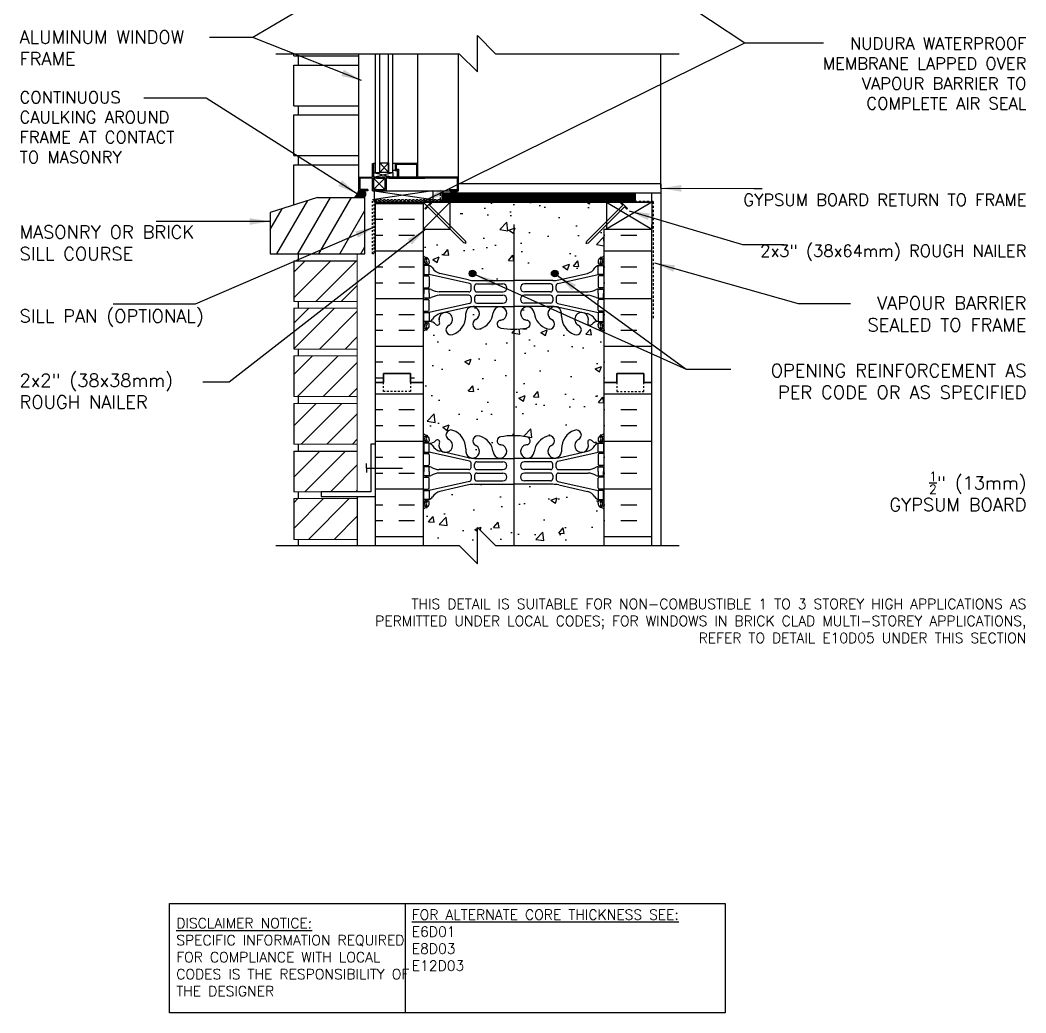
# Model space of a CAD drawing. Header units: inches. Extents: x 2891.1 to 2946.6, y 417.3 to 502.3.
# Drawn here: x 2891.1 to 2946.6, y 417.3 to 472.1 of the extents above; entities that cross this region are included whole.
import ezdxf

# ---------------------------------------------------------------- set-up
doc = ezdxf.new("R2010")
doc.units = ezdxf.units.IN
doc.header["$LTSCALE"] = 0.5
doc.header["$MEASUREMENT"] = 0
doc.linetypes.add('DASHED2', pattern=[0.375, 0.25, -0.125])
doc.linetypes.add('HIDDEN2', pattern=[0.1875, 0.125, -0.0625])
for name, color, linetype in [('HATCH', 12, 'CONTINUOUS'), ('Hidden2', 12, 'HIDDEN2'), ('LINE18', 9, 'CONTINUOUS'), ('line25', 2, 'CONTINUOUS'), ('LINE3', 3, 'CONTINUOUS'), ('LINE50', 5, 'CONTINUOUS'), ('LINE9', 9, 'CONTINUOUS'), ('TEXT', 4, 'CONTINUOUS'), ('Web_Edge', 9, 'CONTINUOUS')]:
    doc.layers.add(name, color=color, linetype=linetype)
doc.styles.add('DIM', font='romans.shx', dxfattribs={"width": 0.7})
doc.styles.get("Standard").update_dxf_attribs({"font": 'romans.shx'})
doc.dimstyles.new('ext_12', dxfattribs={"dimscale": 12, "dimtxt": 0.09375, "dimasz": 0.09375, "dimexe": 0.09375, "dimexo": 0.0625, "dimgap": 0.0625, "dimtad": 1, "dimdec": 1, "dimzin": 3, "dimdsep": 46, "dimlunit": 4, "dimtxsty": 'DIM', "dimcen": 0.09, "dimdle": 0.09375, "dimclrt": 4, "dimadec": 0, "dimazin": 0, "dimtfac": 1, "dimtdec": 1, "dimtmove": 2, "dimatfit": 3, "dimfxl": 1, "dimfrac": 2, "dimtolj": 1, "dimtzin": 0, "dimarcsym": 0})

msp = doc.modelspace()

# ---------------------------------------------------------------- hatches: boundary and pattern name
at = {"layer": 'HATCH'}
h = msp.add_hatch(dxfattribs=at)
h.set_pattern_fill('AR-CONC', color=256, scale=0.5)
h.set_pattern_definition([(50, (0, 0), (3.586301, -0.3137607), [0.375, -4.125]), (355, (0, 0), (-0.6937567, 3.7609607), [0.3, -3.3]), (100.45144, (0.299, -0.026), (2.8925442, 3.4472), [0.318701, -3.5057106]), (46.1842, (0, 1), (5.3362067, -0.8275964), [0.5625, -6.1875]), (96.63564, (0.4447, 0.931), (4.67331, 4.870593), [0.478052, -5.258569]), (351.18416, (0, 1), (4.67331, 4.870593), [0.45, -4.95]), (21, (0.5, 0.75), (2.9845353, -2.0130945), [0.375, -4.125]), (326, (0.5, 0.75), (1.2165767, 3.62575), [0.3, -3.3]), (71.45144, (0.7487, 0.5822), (4.201112, 1.6126558), [0.318701, -3.5057106]), (37.5, (0, 0), (0.0607993, 1.66446927), [0, -3.26, 0, -3.35, 0, -3.3125]), (7.5, (0, 0), (1.3153477, 1.9720586), [0, -1.91, 0, -3.185, 0, -1.2625]), (327.5, (-1.115, 0), (2.6691122, -0.11277436), [0, -1.25, 0, -3.9, 0, -5.175]), (317.5, (-1.615, 0), (2.9159308, 0.500525), [0, -1.625, 0, -2.59, 0, -3.675])])
h.paths.add_polyline_path([(2923.342, 445.123, 0.08841), (2923.196, 445.221), (2923.106, 445.221), (2923.106, 445.262, -0.249069), (2922.996, 445.469), (2922.996, 445.537, -0.414214), (2923.059, 445.599), (2923.106, 445.599), (2923.106, 445.669), (2923.001, 445.669, -0.168672), (2922.815, 445.819, 0.17445), (2922.408, 446.115), (2920.827, 446.468, 0.054974), (2920.5, 446.504), (2918.342, 446.504), (2916.184, 446.504, 0.054974), (2915.857, 446.468), (2914.277, 446.115, 0.17445), (2913.869, 445.819, -0.168672), (2913.683, 445.669), (2913.578, 445.669), (2913.578, 445.599), (2913.626, 445.599, -0.414214), (2913.688, 445.537), (2913.688, 445.469, -0.249069), (2913.578, 445.262), (2913.578, 445.221), (2913.488, 445.221, 0.088416), (2913.342, 445.123), (2913.342, 443.123), (2915.342, 443.123), (2916.342, 442.123), (2916.342, 444.123), (2917.342, 443.123), (2923.342, 443.123)])
h.paths.add_polyline_path([(2923.342, 454.931, 0.08841), (2923.196, 455.028), (2923.106, 455.028), (2923.106, 455.07, -0.249069), (2922.996, 455.277), (2922.996, 455.345, -0.414214), (2923.059, 455.407), (2923.106, 455.407), (2923.106, 455.477), (2923.001, 455.477, 0.23174), (2922.644, 455.326, -0.834375), (2922.432, 455.452), (2922.444, 455.473, 2.155404), (2921.905, 455.279, -1), (2921.692, 454.768, -0.311223), (2920.983, 455.784), (2920.983, 455.949, 1.661382), (2920.422, 455.596, -1), (2920.208, 455.085, -0.30095), (2919.472, 455.957, 1.661382), (2918.911, 455.604, 0.055617), (2919.09, 455.559, -0.843243), (2919.056, 455.126, -0.047544), (2918.342, 455.062, -0.047544), (2917.628, 455.126, -0.843243), (2917.594, 455.559, 0.055617), (2917.773, 455.604, 1.661382), (2917.212, 455.957, -0.30095), (2916.476, 455.085, -1), (2916.262, 455.596, 1.661382), (2915.701, 455.949), (2915.702, 455.803, -0.316114), (2914.993, 454.768, -1), (2914.779, 455.279, 2.155404), (2914.241, 455.473), (2914.252, 455.452, -0.834375), (2914.041, 455.326, 0.23174), (2913.683, 455.477), (2913.578, 455.477), (2913.578, 455.407), (2913.626, 455.407, -0.414214), (2913.688, 455.345), (2913.688, 455.277, -0.249069), (2913.578, 455.07), (2913.578, 455.028), (2913.488, 455.028, 0.088416), (2913.342, 454.931), (2913.342, 449.316, 0.088416), (2913.488, 449.218), (2913.578, 449.218), (2913.578, 449.177, -0.249069), (2913.688, 448.969), (2913.688, 448.902, -0.414214), (2913.626, 448.839), (2913.578, 448.839), (2913.578, 448.769), (2913.683, 448.769, 0.23174), (2914.041, 448.921, -0.834375), (2914.252, 448.795), (2914.241, 448.774, 2.155404), (2914.779, 448.968, -1), (2914.993, 449.479, -0.311223), (2915.702, 448.463), (2915.701, 448.298, 1.661382), (2916.262, 448.651, -1), (2916.476, 449.162, -0.30095), (2917.212, 448.29, 1.661382), (2917.773, 448.642, 0.055617), (2917.594, 448.688, -0.843243), (2917.628, 449.12, -0.047544), (2918.342, 449.185, -0.047544), (2919.056, 449.12, -0.843243), (2919.09, 448.688, 0.055617), (2918.911, 448.642, 1.661382), (2919.472, 448.29, -0.30095), (2920.208, 449.162, -1), (2920.422, 448.651, 1.661382), (2920.983, 448.298), (2920.983, 448.444, -0.316114), (2921.692, 449.479, -1), (2921.905, 448.968, 2.155404), (2922.444, 448.774), (2922.432, 448.795, -0.834375), (2922.644, 448.921, 0.23174), (2923.001, 448.769), (2923.106, 448.769), (2923.106, 448.839), (2923.059, 448.839, -0.414214), (2922.996, 448.902), (2922.996, 448.969, -0.249069), (2923.106, 449.177), (2923.106, 449.218), (2923.196, 449.218, 0.08841), (2923.342, 449.316)])
h.paths.add_polyline_path([(2923.467, 461.005), (2923.467, 462.076), (2914.842, 462.076), (2914.842, 460.758), (2915.686, 459.914), (2915.727, 459.785), (2915.598, 459.826), (2914.847, 460.576), (2913.342, 460.576), (2913.342, 459.123, 0.088416), (2913.488, 459.026), (2913.578, 459.026), (2913.578, 458.984, -0.249069), (2913.688, 458.777), (2913.688, 458.71, -0.414214), (2913.626, 458.647), (2913.578, 458.647), (2913.578, 458.577), (2913.683, 458.577, -0.168672), (2913.869, 458.428, 0.17445), (2914.277, 458.132), (2915.857, 457.779, 0.054974), (2916.184, 457.743), (2918.342, 457.743), (2920.5, 457.743, 0.054974), (2920.827, 457.779), (2922.408, 458.132, 0.17445), (2922.815, 458.428, -0.168672), (2923.001, 458.577), (2923.106, 458.577), (2923.106, 458.647), (2923.059, 458.647, -0.414214), (2922.996, 458.71), (2922.996, 458.777, -0.249069), (2923.106, 458.984), (2923.106, 459.026), (2923.196, 459.026, 0.08841), (2923.342, 459.123), (2923.342, 460.576), (2923.467, 460.576), (2923.467, 460.829), (2922.464, 459.826), (2922.336, 459.785), (2922.376, 459.914)])
h.paths.add_polyline_path([(2921.293, 484.569), (2921.356, 484.688), (2921.418, 484.569), (2921.418, 482.982), (2923.342, 482.982), (2923.342, 485.346, 0.08841), (2923.196, 485.443), (2923.106, 485.443), (2923.106, 485.485, -0.249069), (2922.996, 485.692), (2922.996, 485.759, -0.414214), (2923.059, 485.822), (2923.106, 485.822), (2923.106, 485.892), (2923.001, 485.892, -0.168672), (2922.815, 486.041, 0.17445), (2922.408, 486.337), (2920.827, 486.69, 0.054974), (2920.5, 486.726), (2918.342, 486.726), (2916.184, 486.726, 0.054974), (2915.857, 486.69), (2914.277, 486.337, 0.17445), (2913.869, 486.041, -0.168672), (2913.683, 485.892), (2913.578, 485.892), (2913.578, 485.822), (2913.626, 485.822, -0.414214), (2913.688, 485.759), (2913.688, 485.692, -0.249069), (2913.578, 485.485), (2913.578, 485.443), (2913.488, 485.443, 0.088416), (2913.342, 485.346), (2913.342, 482.982), (2915.253, 482.982), (2915.253, 484.569), (2915.315, 484.688), (2915.378, 484.569), (2915.378, 482.982), (2921.293, 482.982)])
h.paths.add_polyline_path([(2923.342, 492.346), (2923.342, 495.153, 0.08841), (2923.196, 495.251), (2923.106, 495.251), (2923.106, 495.292, -0.249069), (2922.996, 495.499), (2922.996, 495.567, -0.414214), (2923.059, 495.629), (2923.106, 495.629), (2923.106, 495.699), (2923.001, 495.699, 0.23174), (2922.644, 495.548, -0.834375), (2922.432, 495.674), (2922.444, 495.695, 2.155404), (2921.905, 495.501, -1), (2921.692, 494.99, -0.311223), (2920.983, 496.006), (2920.983, 496.171, 1.661382), (2920.422, 495.818, -1), (2920.208, 495.307, -0.30095), (2919.472, 496.179, 1.661382), (2918.911, 495.826, 0.055617), (2919.09, 495.781, -0.843243), (2919.056, 495.349, -0.047544), (2918.342, 495.284, -0.047544), (2917.628, 495.349, -0.843243), (2917.594, 495.781, 0.055617), (2917.773, 495.826, 1.661382), (2917.212, 496.179, -0.30095), (2916.476, 495.307, -1), (2916.262, 495.818, 1.661382), (2915.701, 496.171), (2915.702, 496.025, -0.316114), (2914.993, 494.99, -1), (2914.779, 495.501, 2.155404), (2914.241, 495.695), (2914.252, 495.674, -0.834375), (2914.041, 495.548, 0.23174), (2913.683, 495.699), (2913.578, 495.699), (2913.578, 495.629), (2913.626, 495.629, -0.414214), (2913.688, 495.567), (2913.688, 495.499, -0.249069), (2913.578, 495.292), (2913.578, 495.251), (2913.488, 495.251, 0.088416), (2913.342, 495.153), (2913.342, 492.346), (2913.342, 489.538, 0.088416), (2913.488, 489.441), (2913.578, 489.441), (2913.578, 489.399, -0.249069), (2913.688, 489.192), (2913.688, 489.124, -0.414214), (2913.626, 489.062), (2913.578, 489.062), (2913.578, 488.992), (2913.683, 488.992, 0.23174), (2914.041, 489.143, -0.834375), (2914.252, 489.017), (2914.241, 488.996, 2.155404), (2914.779, 489.19, -1), (2914.993, 489.701, -0.311223), (2915.702, 488.685), (2915.701, 488.52, 1.661382), (2916.262, 488.873, -1), (2916.476, 489.384, -0.30095), (2917.212, 488.512, 1.661382), (2917.773, 488.865, 0.055617), (2917.594, 488.91, -0.843243), (2917.628, 489.343, -0.047544), (2918.342, 489.407, -0.047544), (2919.056, 489.343, -0.843243), (2919.09, 488.91, 0.055617), (2918.911, 488.865, 1.661382), (2919.472, 488.512, -0.30095), (2920.208, 489.384, -1), (2920.422, 488.873, 1.661382), (2920.983, 488.52), (2920.983, 488.666, -0.316114), (2921.692, 489.701, -1), (2921.905, 489.19, 2.155404), (2922.444, 488.996), (2922.432, 489.017, -0.834375), (2922.644, 489.143, 0.23174), (2923.001, 488.992), (2923.106, 488.992), (2923.106, 489.062), (2923.059, 489.062, -0.414214), (2922.996, 489.124), (2922.996, 489.192, -0.249069), (2923.106, 489.399), (2923.106, 489.441), (2923.196, 489.441, 0.08841), (2923.342, 489.538)])
h.paths.add_polyline_path([(2923.342, 501.346), (2917.342, 501.346), (2916.342, 502.346), (2916.342, 500.346), (2915.342, 501.346), (2913.342, 501.346), (2913.342, 499.346, 0.088416), (2913.488, 499.248), (2913.578, 499.248), (2913.578, 499.207, -0.249069), (2913.688, 498.999), (2913.688, 498.932, -0.414214), (2913.626, 498.869), (2913.578, 498.869), (2913.578, 498.799), (2913.683, 498.799, -0.168672), (2913.869, 498.65, 0.17445), (2914.277, 498.354), (2915.857, 498.001, 0.054974), (2916.184, 497.965), (2918.342, 497.965), (2920.5, 497.965, 0.054974), (2920.827, 498.001), (2922.408, 498.354, 0.17445), (2922.815, 498.65, -0.168672), (2923.001, 498.799), (2923.106, 498.799), (2923.106, 498.869), (2923.059, 498.869, -0.414214), (2922.996, 498.932), (2922.996, 498.999, -0.249069), (2923.106, 499.207), (2923.106, 499.248), (2923.196, 499.248, 0.08841), (2923.342, 499.346)])
h = msp.add_hatch(dxfattribs=at)
h.set_pattern_fill('ANSI31', color=256, scale=8, style=0)
h.paths.add_polyline_path([(2909.717, 486.732), (2906.217, 486.732), (2906.217, 484.482), (2909.717, 484.482)])
h.paths.add_polyline_path([(2909.717, 489.357), (2906.217, 489.357), (2906.217, 487.107), (2909.717, 487.107)])
h.paths.add_polyline_path([(2909.717, 491.982), (2906.217, 491.982), (2906.217, 489.732), (2909.717, 489.732)])
h.paths.add_polyline_path([(2909.717, 494.607), (2906.217, 494.607), (2906.217, 492.357), (2909.717, 492.357)])
h.paths.add_polyline_path([(2909.717, 497.232), (2906.217, 497.232), (2906.217, 494.982), (2909.717, 494.982)])
h.paths.add_polyline_path([(2909.717, 499.857), (2906.217, 499.857), (2906.217, 497.607), (2909.717, 497.607)])
h.paths.add_polyline_path([(2909.717, 501.346), (2906.217, 501.346), (2906.217, 500.232), (2909.717, 500.232)])
h.paths.add_polyline_path([(2909.717, 483.822), (2906.217, 483.175), (2906.217, 481.857), (2909.717, 481.857)])
h.paths.add_polyline_path([(2909.717, 483.822), (2909.717, 484.107), (2906.217, 484.107), (2906.217, 483.175)])
h.paths.add_polyline_path([(2909.717, 458.839), (2906.217, 458.839), (2906.217, 456.589), (2909.717, 456.589)])
h.paths.add_polyline_path([(2909.717, 456.214), (2906.217, 456.214), (2906.217, 453.964), (2909.717, 453.964)])
h.paths.add_polyline_path([(2909.717, 453.589), (2906.217, 453.589), (2906.217, 451.339), (2909.717, 451.339)])
h.paths.add_polyline_path([(2909.717, 450.964), (2906.217, 450.964), (2906.217, 448.714), (2909.717, 448.714)])
h.paths.add_polyline_path([(2909.717, 448.339), (2906.217, 448.339), (2906.217, 446.089), (2909.717, 446.089)])
h.paths.add_polyline_path([(2909.717, 445.714), (2906.217, 445.714), (2906.217, 443.464), (2909.717, 443.464)])
h = msp.add_hatch(dxfattribs=at)
h.set_pattern_fill('ANSI37', color=256, scale=0.5)
h.set_pattern_definition([(45, (86.112674, -4.442184), (-0.0441941738, 0.0441941738), []), (135, (86.112674, -4.442184), (-0.0441941738, -0.0441941738), [])])
h.paths.add_polyline_path([(2910.042, 462.701), (2909.8, 462.701), (2909.8, 462.732, -0.182658), (2909.574, 462.326), (2910.042, 462.326, 0.799805)])
h = msp.add_hatch(dxfattribs=at)
h.set_pattern_fill('ANSI37', color=256, scale=0.25)
h.set_pattern_definition([(45, (86.112674, -4.442184), (-0.0220970869, 0.0220970869), []), (135, (86.112674, -4.442184), (-0.0220970869, -0.0220970869), [])])
h.paths.add_polyline_path([(2915.173, 462.695), (2914.92, 462.695, 0.765833), (2914.889, 462.592), (2915.204, 462.592, 0.765833)])
h.paths.add_polyline_path([(2915.086, 462.639, -1), (2915.004, 462.639, -1)], flags=16)
h = msp.add_hatch(dxfattribs=at)
h.set_pattern_fill('ANSI31', color=256, scale=8, angle=15, style=0)
h.set_pattern_definition([(60, (2801.5297, 309.5042), (-0.8660254, 0.5), [])])
h.paths.add_polyline_path([(2910.135, 462.326), (2907.523, 462.326), (2904.911, 461.501), (2904.911, 459.214), (2910.135, 459.214)])
h = msp.add_hatch(dxfattribs=at)
h.set_pattern_fill('INSUL', color=256, scale=7, style=0)
h.paths.add_polyline_path([(2913.342, 462.335), (2910.717, 462.335), (2910.717, 452.123), (2911.155, 452.123), (2911.155, 452.623), (2912.655, 452.623), (2912.655, 452.123), (2913.342, 452.123)])
h.paths.add_polyline_path([(2925.967, 460.576), (2924.467, 460.576), (2923.342, 460.576), (2923.342, 452.123), (2924.03, 452.123), (2924.03, 452.623), (2925.53, 452.623), (2925.53, 452.123), (2925.967, 452.123)])
h = msp.add_hatch(dxfattribs=at)
h.set_pattern_fill('INSUL', color=256, scale=7, style=0)
h.paths.add_polyline_path([(2910.717, 443.123), (2913.342, 443.123), (2913.342, 445.835), (2913.342, 452.123), (2912.655, 452.123), (2912.655, 451.623), (2911.155, 451.623), (2911.155, 452.123), (2910.717, 452.123), (2910.717, 445.835)])
h.paths.add_polyline_path([(2925.967, 452.123), (2925.53, 452.123), (2925.53, 451.623), (2924.03, 451.623), (2924.03, 452.123), (2923.342, 452.123), (2923.342, 445.835), (2923.342, 443.123), (2925.967, 443.123), (2925.967, 445.835)])
at = {"layer": 'LINE3'}
for points in [[(2916.263, 458.134, 1), (2915.888, 458.134, 1)], [(2920.797, 458.134, 1), (2920.422, 458.134, 1)]]:
    msp.add_hatch(color=256, dxfattribs=at).paths.add_polyline_path(points)

# ---------------------------------------------------------------- linework, layer by layer
at = {"layer": 'HATCH'}
for p, q in [((2926.467, 462.835), (2926.467, 470.262)), ((2910.65, 462.701), (2913.89, 462.225)), ((2913.89, 462.701), (2910.65, 462.225)), ((2925.069, 462.545), (2914.404, 462.545)), ((2925.069, 462.514), (2914.404, 462.514)), ((2925.069, 462.482), (2914.404, 462.482)), ((2925.069, 462.451), (2914.404, 462.451)), ((2925.069, 462.42), (2914.404, 462.42)), ((2925.069, 462.389), (2914.404, 462.389)), ((2925.069, 462.357), (2914.404, 462.357)), ((2914.404, 462.326), (2925.069, 462.326)), ((2925.069, 462.295), (2914.404, 462.295)), ((2925.069, 462.264), (2914.404, 462.264)), ((2925.069, 462.232), (2914.404, 462.232)), ((2925.069, 462.201), (2914.404, 462.201)), ((2925.069, 462.17), (2914.404, 462.17)), ((2925.069, 462.139), (2914.404, 462.139)), ((2913.342, 462.076), (2914.842, 460.576)), ((2914.842, 462.076), (2913.342, 460.576)), ((2925.069, 462.107), (2914.404, 462.107)), ((2923.467, 462.076), (2925.967, 460.576)), ((2925.967, 462.076), (2923.467, 460.576))]:
    msp.add_line(p, q, dxfattribs=at)
at = {"layer": 'HATCH', "color": 6, "linetype": 'DASHED2'}
for p, q in [((2910.686, 462.123), (2914.389, 462.123)), ((2910.686, 462.123), (2910.686, 459.227)), ((2914.389, 462.123), (2914.389, 462.592)), ((2914.389, 462.592), (2915.389, 462.592)), ((2926.042, 462.1), (2913.404, 462.1)), ((2926.042, 462.1), (2926.042, 455.656))]:
    msp.add_line(p, q, dxfattribs=at)
at = {"layer": 'HATCH', "flags": 128}
for points in [[(2909.805, 463.46), (2909.805, 470.262)], [(2913.055, 464.201), (2913.055, 470.253)], [(2915.305, 463.451), (2915.305, 470.253)]]:
    msp.add_lwpolyline(points, dxfattribs=at)
at = {"layer": 'HATCH'}
for centre, radius, start, end in [((2909.15, 462.829), 0.658, 310.1786, 351.5827), ((2910, 462.514), 0.192, 282.694, 77.306)]:
    msp.add_arc(centre, radius, start, end, dxfattribs=at)
at = {"layer": 'Hidden2'}
msp.add_lwpolyline([(2910.621, 459.225), (2910.559, 459.225), (2910.559, 462.225), (2914.309, 462.225), (2914.309, 462.6), (2914.371, 462.6), (2914.371, 462.163), (2910.621, 462.163), (2910.621, 459.225)], dxfattribs=at)
at = {"layer": 'LINE18'}
for p, q in [((2911.464, 463.389), (2913.446, 463.389)), ((2910.305, 462.764), (2910.305, 462.701)), ((2914.805, 462.764), (2914.805, 462.701)), ((2913.436, 461.723), (2913.48, 461.679)), ((2913.612, 461.811), (2915.598, 459.826)), ((2913.701, 461.9), (2915.686, 459.914)), ((2913.789, 462.076), (2913.833, 462.032)), ((2924.362, 461.9), (2922.376, 459.914)), ((2924.45, 461.811), (2922.464, 459.826)), ((2924.273, 462.076), (2924.229, 462.032)), ((2924.626, 461.723), (2924.582, 461.679)), ((2915.727, 459.785), (2915.686, 459.914)), ((2922.336, 459.785), (2922.376, 459.914)), ((2915.727, 459.785), (2915.598, 459.826)), ((2922.336, 459.785), (2922.464, 459.826))]:
    msp.add_line(p, q, dxfattribs=at)
at = {"layer": 'LINE18', "color": 2, "lineweight": 0}
for p, q in [((2909.717, 458.839), (2906.217, 458.839)), ((2906.467, 458.839), (2909.717, 458.839)), ((2909.717, 456.589), (2909.717, 459.214)), ((2909.717, 456.589), (2906.217, 456.589)), ((2909.717, 453.964), (2909.717, 456.589)), ((2909.717, 456.214), (2906.217, 456.214)), ((2909.717, 453.964), (2906.217, 453.964)), ((2909.717, 446.089), (2909.717, 453.964)), ((2909.717, 453.589), (2906.217, 453.589)), ((2909.717, 451.339), (2906.217, 451.339)), ((2909.717, 450.964), (2906.217, 450.964)), ((2909.717, 448.714), (2906.217, 448.714)), ((2909.717, 448.339), (2906.217, 448.339)), ((2906.467, 448.339), (2909.717, 448.339)), ((2909.717, 446.089), (2906.217, 446.089)), ((2909.717, 445.714), (2906.217, 445.714)), ((2909.717, 443.464), (2906.217, 443.464))]:
    msp.add_line(p, q, dxfattribs=at)
at = {"layer": 'LINE18', "flags": 128}
for points in [[(2910.717, 463.701), (2910.717, 470.253)], [(2911.68, 463.701), (2911.68, 470.253)], [(2910.305, 462.701), (2909.805, 462.701), (2909.805, 463.451), (2910.555, 463.451), (2910.555, 464.201)], [(2910.555, 464.201), (2910.617, 464.201)], [(2910.617, 464.201), (2910.617, 463.701), (2910.717, 463.701), (2910.717, 464.201), (2910.617, 464.201)], [(2910.617, 464.201), (2910.617, 463.451)], [(2910.967, 463.701), (2910.967, 464.239), (2911.43, 464.239), (2911.43, 463.701), (2910.967, 463.701)], [(2911.805, 464.201), (2911.68, 464.201)], [(2911.805, 463.826), (2911.68, 463.826)], [(2913.055, 463.451), (2913.055, 464.201), (2911.805, 464.201), (2911.805, 463.826), (2911.93, 463.826)], [(2912.992, 463.451), (2912.992, 464.139), (2911.867, 464.139), (2911.867, 463.888), (2911.992, 463.889)], [(2911.93, 463.451), (2911.93, 463.826)], [(2911.992, 463.889), (2911.992, 463.451)], [(2910.555, 463.389), (2909.867, 463.388)], [(2910.305, 462.764), (2909.867, 462.764), (2909.867, 463.388)], [(2910.555, 462.701), (2910.555, 463.389)], [(2910.777, 463.451), (2910.617, 463.451)], [(2910.617, 463.389), (2910.617, 462.764)], [(2910.777, 463.389), (2910.617, 463.389)], [(2910.717, 463.701), (2910.967, 463.701)], [(2910.777, 463.451), (2911.082, 463.451)], [(2910.777, 463.451), (2910.777, 463.389)], [(2910.777, 463.389), (2911.082, 463.389)], [(2915.305, 463.451), (2911.082, 463.451)], [(2911.082, 463.451), (2911.082, 463.389)], [(2911.082, 463.389), (2911.242, 463.389)], [(2911.242, 463.389), (2911.242, 462.764)], [(2915.242, 463.389), (2911.305, 463.389)], [(2911.305, 463.389), (2911.305, 462.701)], [(2911.43, 463.701), (2911.68, 463.701)], [(2911.68, 463.701), (2911.68, 463.451)], [(2914.805, 462.701), (2915.305, 462.701), (2915.305, 463.451)], [(2914.805, 462.764), (2915.242, 462.764), (2915.242, 463.389)], [(2910.555, 462.701), (2914.805, 462.701)], [(2910.555, 462.701), (2910.617, 462.701)], [(2910.777, 462.764), (2910.617, 462.764)], [(2910.777, 462.701), (2910.617, 462.701)], [(2910.777, 462.764), (2911.082, 462.764)], [(2910.777, 462.764), (2910.777, 462.701)], [(2911.082, 462.764), (2911.242, 462.764)], [(2911.082, 462.764), (2911.082, 462.701)], [(2911.082, 462.701), (2911.242, 462.701)], [(2911.305, 462.701), (2911.242, 462.701)]]:
    msp.add_lwpolyline(points, dxfattribs=at)
at = {"layer": 'LINE18'}
for points in [[(2913.656, 461.944), (2913.436, 461.723)], [(2913.612, 461.811), (2913.48, 461.679)], [(2913.656, 461.944), (2913.789, 462.076)], [(2913.701, 461.9), (2913.833, 462.032)], [(2924.362, 461.9), (2924.229, 462.032)], [(2924.406, 461.944), (2924.273, 462.076)], [(2924.406, 461.944), (2924.626, 461.723)], [(2924.45, 461.811), (2924.582, 461.679)]]:
    msp.add_lwpolyline(points, dxfattribs=at)
at = {"layer": 'line25', "color": 12}
for p, q in [((2906.217, 470.136), (2906.217, 470.262)), ((2906.217, 470.136), (2909.805, 470.136)), ((2906.467, 469.636), (2906.467, 470.136)), ((2906.467, 469.636), (2906.467, 470.136)), ((2906.217, 467.386), (2906.217, 469.636)), ((2906.217, 469.636), (2909.805, 469.636)), ((2906.217, 467.386), (2909.805, 467.386)), ((2906.467, 466.886), (2906.467, 467.386)), ((2906.467, 466.886), (2906.467, 467.386)), ((2906.217, 464.636), (2906.217, 466.886)), ((2906.217, 466.886), (2909.805, 466.886)), ((2906.217, 464.636), (2909.805, 464.636)), ((2906.467, 464.136), (2906.467, 464.636)), ((2906.467, 464.136), (2906.467, 464.636)), ((2906.217, 461.914), (2906.217, 464.136)), ((2906.217, 464.136), (2909.805, 464.136))]:
    msp.add_line(p, q, dxfattribs=at)
at = {"layer": 'line25'}
for p, q in [((2907.523, 462.326), (2904.911, 461.501)), ((2907.523, 462.326), (2910.135, 462.326)), ((2910.135, 459.214), (2910.135, 462.326)), ((2925.967, 462.076), (2910.717, 462.076)), ((2910.717, 462.076), (2925.967, 462.076)), ((2913.342, 462.076), (2913.342, 445.835)), ((2923.467, 462.076), (2923.467, 460.576)), ((2925.967, 462.076), (2925.967, 460.576)), ((2904.911, 461.501), (2904.911, 459.214)), ((2923.342, 445.835), (2923.342, 460.576)), ((2923.342, 460.576), (2925.967, 460.576)), ((2904.911, 459.214), (2910.135, 459.214)), ((2906.217, 458.839), (2909.717, 458.839)), ((2906.217, 458.839), (2906.217, 456.589)), ((2906.467, 458.839), (2906.467, 459.214)), ((2906.467, 456.214), (2906.467, 456.589)), ((2906.217, 456.214), (2906.217, 453.964)), ((2906.467, 453.589), (2906.467, 453.964)), ((2906.217, 453.589), (2906.217, 451.339)), ((2906.467, 450.964), (2906.467, 451.339)), ((2906.217, 450.964), (2906.217, 448.714)), ((2906.217, 448.339), (2909.717, 448.339)), ((2906.217, 448.339), (2906.217, 446.089)), ((2906.467, 448.339), (2906.467, 448.714)), ((2906.467, 445.714), (2906.467, 446.089)), ((2906.217, 445.714), (2906.217, 443.464)), ((2909.717, 445.839), (2909.717, 445.714)), ((2909.717, 445.714), (2909.717, 443.123)), ((2913.342, 445.835), (2913.342, 443.123)), ((2923.342, 443.123), (2923.342, 445.835)), ((2906.467, 443.123), (2906.467, 443.464))]:
    msp.add_line(p, q, dxfattribs=at)
at = {"layer": 'line25', "color": 12, "flags": 128}
for points in [[(2910.967, 463.701), (2910.967, 470.253)], [(2911.43, 463.701), (2911.43, 470.253)], [(2910.967, 464.239), (2911.43, 463.701)], [(2910.967, 463.701), (2911.43, 464.239)], [(2910.617, 463.701), (2911.68, 463.451)], [(2910.617, 463.451), (2911.68, 463.701)], [(2910.617, 462.764), (2911.242, 463.389)], [(2910.617, 463.389), (2911.242, 462.764)]]:
    msp.add_lwpolyline(points, dxfattribs=at)
at = {"layer": 'line25'}
msp.add_lwpolyline([(2913.342, 460.576), (2914.842, 460.576), (2914.842, 462.076), (2913.342, 462.076)], close=True, dxfattribs=at)
at = {"layer": 'LINE3'}
msp.add_line((2918.342, 460.83), (2918.342, 443.123), dxfattribs=at)
for centre in [(2916.075, 458.134), (2920.609, 458.134)]:
    msp.add_circle(centre, 0.188, dxfattribs=at)
at = {"layer": 'LINE50'}
for p, q in [((2910.717, 445.835), (2910.717, 462.076)), ((2925.967, 445.835), (2925.967, 460.835)), ((2912.655, 452.623), (2911.155, 452.623)), ((2911.155, 452.623), (2911.155, 452.123)), ((2911.155, 452.123), (2911.155, 452.623)), ((2911.155, 452.623), (2912.655, 452.623)), ((2912.655, 452.123), (2912.655, 452.623)), ((2912.655, 452.623), (2912.655, 452.123)), ((2924.03, 452.123), (2924.03, 452.623)), ((2924.03, 452.623), (2925.53, 452.623)), ((2925.53, 452.623), (2924.03, 452.623)), ((2924.03, 452.623), (2924.03, 452.123)), ((2925.53, 452.623), (2925.53, 452.123)), ((2925.53, 452.123), (2925.53, 452.623)), ((2911.155, 452.123), (2910.717, 452.123)), ((2910.717, 452.123), (2911.155, 452.123)), ((2913.342, 452.123), (2912.655, 452.123)), ((2912.655, 452.123), (2913.342, 452.123)), ((2923.342, 452.123), (2924.03, 452.123)), ((2924.03, 452.123), (2923.342, 452.123)), ((2925.53, 452.123), (2925.967, 452.123)), ((2925.967, 452.123), (2925.53, 452.123)), ((2910.717, 443.123), (2910.717, 445.835)), ((2925.967, 443.123), (2925.967, 445.835))]:
    msp.add_line(p, q, dxfattribs=at)
at = {"layer": 'LINE9'}
for p, q in [((2916.342, 469.262), (2916.342, 471.262)), ((2916.342, 471.262), (2917.342, 470.262)), ((2905.217, 470.262), (2915.342, 470.262)), ((2916.342, 469.262), (2915.342, 470.262)), ((2917.342, 470.262), (2927.467, 470.262)), ((2910.65, 462.701), (2910.65, 462.225)), ((2913.89, 462.701), (2913.89, 462.225)), ((2914.92, 462.695), (2915.173, 462.695)), ((2926.467, 463.076), (2915.305, 463.076)), ((2926.467, 463.076), (2926.467, 443.123)), ((2914.404, 462.576), (2914.404, 462.076)), ((2914.404, 462.576), (2925.069, 462.576)), ((2915.173, 462.583), (2914.92, 462.583)), ((2925.069, 462.076), (2925.069, 462.576)), ((2925.069, 462.576), (2926.467, 462.576)), ((2925.967, 462.076), (2925.967, 462.576)), ((2916.342, 442.123), (2916.342, 444.123)), ((2916.342, 444.123), (2917.342, 443.123)), ((2905.217, 443.123), (2915.342, 443.123)), ((2916.342, 442.123), (2915.342, 443.123)), ((2917.342, 443.123), (2927.467, 443.123))]:
    msp.add_line(p, q, dxfattribs=at)
at = {"layer": 'LINE9', "linetype": 'DASHED2', "ltscale": 0.15}
for p, q in [((2911.155, 451.623), (2911.155, 452.123)), ((2912.655, 451.623), (2911.155, 451.623)), ((2912.655, 452.123), (2912.655, 451.623)), ((2924.03, 452.123), (2924.03, 451.623)), ((2924.03, 451.623), (2925.53, 451.623)), ((2925.53, 451.623), (2925.53, 452.123))]:
    msp.add_line(p, q, dxfattribs=at)
at = {"layer": 'LINE9', "linetype": 'Continuous'}
for q in [(2910.217, 447.651), (2910.217, 447.151), (2912.217, 447.401)]:
    msp.add_line((2910.217, 447.401), q, dxfattribs=at)
at = {"layer": 'LINE9'}
msp.add_lwpolyline([(2907.717, 445.839), (2910.717, 445.839), (2910.717, 448.714), (2910.467, 448.714), (2910.467, 446.089), (2907.717, 446.089)], close=True, dxfattribs=at)
msp.add_circle((2915.045, 462.639), 0.041, dxfattribs=at)
for centre, start, end in [((2914.919, 462.639), 88.365, 271.635), ((2915.175, 462.639), 268.365, 91.635)]:
    msp.add_arc(centre, 0.0558, start, end, dxfattribs=at)
at = {"layer": 'TEXT'}
msp.add_lwpolyline([(2926.467, 446.664, 0, 0.36, 0), (2927.547, 446.664, 0, 0, 0), (2940.222, 446.664, 0, 0, 0)], format="xyseb", dxfattribs=at)
msp.add_lwpolyline([(2899.364, 423.378), (2912.348, 423.378), (2912.348, 417.34), (2899.364, 417.34)], close=True, dxfattribs=at)
msp.add_lwpolyline([(2912.348, 423.378), (2930.008, 423.378), (2930.008, 417.34), (2912.348, 417.34)], dxfattribs=at)
at = {"layer": 'Web_Edge'}
for p, q in [((2913.488, 459.026), (2913.578, 459.026)), ((2913.578, 459.026), (2913.578, 458.984)), ((2923.196, 459.026), (2923.106, 459.026)), ((2923.106, 459.026), (2923.106, 458.984)), ((2913.342, 458.747), (2913.42, 458.747)), ((2913.342, 458.647), (2913.626, 458.647)), ((2913.488, 458.647), (2913.488, 458.577)), ((2913.578, 458.647), (2913.578, 458.577)), ((2913.688, 458.777), (2913.688, 458.71)), ((2922.996, 458.777), (2922.996, 458.71)), ((2923.342, 458.647), (2923.059, 458.647)), ((2923.106, 458.647), (2923.106, 458.577)), ((2923.196, 458.647), (2923.196, 458.577)), ((2923.342, 458.747), (2923.264, 458.747)), ((2913.342, 458.007), (2913.626, 458.007)), ((2913.488, 458.077), (2913.488, 458.007)), ((2913.578, 458.077), (2913.578, 458.007)), ((2915.901, 457.581), (2913.683, 458.077)), ((2913.688, 457.945), (2913.688, 457.41)), ((2915.857, 457.779), (2914.277, 458.132)), ((2916.184, 457.743), (2918.342, 457.743)), ((2920.5, 457.743), (2918.342, 457.743)), ((2920.784, 457.581), (2923.001, 458.077)), ((2920.827, 457.779), (2922.408, 458.132)), ((2922.996, 457.945), (2922.996, 457.41)), ((2923.342, 458.007), (2923.059, 458.007)), ((2923.106, 458.077), (2923.106, 458.007)), ((2923.196, 458.077), (2923.196, 458.007)), ((2913.342, 457.347), (2913.626, 457.347)), ((2913.488, 457.347), (2913.488, 457.277)), ((2913.578, 457.347), (2913.578, 457.277)), ((2915.873, 457.121), (2914.236, 457.121)), ((2915.998, 457.246), (2915.998, 457.459)), ((2916.186, 457.247), (2916.186, 457.431)), ((2916.311, 457.556), (2917.75, 457.556)), ((2916.311, 457.122), (2917.75, 457.122)), ((2920.374, 457.556), (2918.934, 457.556)), ((2920.374, 457.122), (2918.934, 457.122)), ((2920.499, 457.247), (2920.499, 457.431)), ((2920.686, 457.246), (2920.686, 457.459)), ((2920.811, 457.121), (2922.449, 457.121)), ((2923.342, 457.347), (2923.059, 457.347)), ((2923.106, 457.347), (2923.106, 457.277)), ((2923.196, 457.347), (2923.196, 457.277)), ((2913.342, 456.707), (2913.626, 456.707)), ((2913.488, 456.707), (2913.488, 456.777)), ((2913.578, 456.707), (2913.578, 456.777)), ((2913.688, 456.11), (2913.688, 456.645)), ((2915.873, 456.933), (2914.236, 456.933)), ((2915.998, 456.808), (2915.998, 456.596)), ((2916.186, 456.807), (2916.186, 456.623)), ((2916.311, 456.932), (2917.75, 456.932)), ((2920.374, 456.932), (2918.934, 456.932)), ((2920.499, 456.807), (2920.499, 456.623)), ((2920.686, 456.808), (2920.686, 456.596)), ((2920.811, 456.933), (2922.449, 456.933)), ((2922.996, 456.11), (2922.996, 456.645)), ((2923.342, 456.707), (2923.059, 456.707)), ((2923.106, 456.707), (2923.106, 456.777)), ((2923.196, 456.707), (2923.196, 456.777)), ((2913.342, 456.047), (2913.626, 456.047)), ((2913.488, 455.977), (2913.488, 456.047)), ((2913.578, 455.977), (2913.578, 456.047)), ((2915.901, 456.474), (2913.683, 455.977)), ((2915.857, 456.276), (2914.277, 455.923)), ((2916.184, 456.312), (2918.342, 456.312)), ((2916.311, 456.498), (2917.75, 456.498)), ((2920.5, 456.312), (2918.342, 456.312)), ((2920.374, 456.498), (2918.934, 456.498)), ((2920.784, 456.474), (2923.001, 455.977)), ((2920.827, 456.276), (2922.408, 455.923)), ((2923.342, 456.047), (2923.059, 456.047)), ((2923.106, 455.977), (2923.106, 456.047)), ((2923.196, 455.977), (2923.196, 456.047)), ((2913.488, 455.407), (2913.488, 455.477)), ((2913.578, 455.407), (2913.578, 455.477)), ((2914.241, 455.473), (2914.252, 455.452)), ((2915.702, 455.784), (2915.701, 455.949)), ((2920.983, 455.784), (2920.983, 455.949)), ((2922.444, 455.473), (2922.432, 455.452)), ((2923.106, 455.407), (2923.106, 455.477)), ((2923.196, 455.407), (2923.196, 455.477)), ((2913.342, 455.407), (2913.626, 455.407)), ((2913.342, 455.307), (2913.42, 455.307)), ((2913.488, 455.028), (2913.578, 455.028)), ((2913.578, 455.028), (2913.578, 455.07)), ((2913.688, 455.277), (2913.688, 455.345)), ((2922.996, 455.277), (2922.996, 455.345)), ((2923.342, 455.407), (2923.059, 455.407)), ((2923.106, 455.028), (2923.106, 455.07)), ((2923.196, 455.028), (2923.106, 455.028)), ((2923.342, 455.307), (2923.264, 455.307)), ((2913.342, 448.939), (2913.42, 448.939)), ((2913.342, 448.839), (2913.626, 448.839)), ((2913.488, 449.218), (2913.578, 449.218)), ((2913.488, 448.839), (2913.488, 448.769)), ((2913.578, 449.218), (2913.578, 449.177)), ((2913.578, 448.839), (2913.578, 448.769)), ((2913.688, 448.969), (2913.688, 448.902)), ((2922.996, 448.969), (2922.996, 448.902)), ((2923.342, 448.839), (2923.059, 448.839)), ((2923.196, 449.218), (2923.106, 449.218)), ((2923.106, 449.218), (2923.106, 449.177)), ((2923.106, 448.839), (2923.106, 448.769)), ((2923.196, 448.839), (2923.196, 448.769)), ((2923.342, 448.939), (2923.264, 448.939)), ((2913.488, 448.269), (2913.488, 448.199)), ((2913.578, 448.269), (2913.578, 448.199)), ((2915.901, 447.773), (2913.683, 448.269)), ((2914.241, 448.774), (2914.252, 448.795)), ((2915.857, 447.971), (2914.277, 448.324)), ((2915.702, 448.463), (2915.701, 448.298)), ((2920.784, 447.773), (2923.001, 448.269)), ((2920.827, 447.971), (2922.408, 448.324)), ((2920.983, 448.463), (2920.983, 448.298)), ((2922.444, 448.774), (2922.432, 448.795)), ((2923.106, 448.269), (2923.106, 448.199)), ((2923.196, 448.269), (2923.196, 448.199)), ((2913.342, 448.199), (2913.626, 448.199)), ((2913.688, 448.137), (2913.688, 447.602)), ((2916.184, 447.935), (2918.342, 447.935)), ((2916.311, 447.748), (2917.75, 447.748)), ((2920.5, 447.935), (2918.342, 447.935)), ((2920.374, 447.748), (2918.934, 447.748)), ((2922.996, 448.137), (2922.996, 447.602)), ((2923.342, 448.199), (2923.059, 448.199)), ((2913.342, 447.539), (2913.626, 447.539)), ((2913.488, 447.539), (2913.488, 447.469)), ((2913.578, 447.539), (2913.578, 447.469)), ((2915.873, 447.314), (2914.236, 447.314)), ((2915.998, 447.439), (2915.998, 447.651)), ((2916.186, 447.439), (2916.186, 447.623)), ((2916.311, 447.314), (2917.75, 447.314)), ((2920.374, 447.314), (2918.934, 447.314)), ((2920.499, 447.439), (2920.499, 447.623)), ((2920.686, 447.439), (2920.686, 447.651)), ((2920.811, 447.314), (2922.449, 447.314)), ((2923.342, 447.539), (2923.059, 447.539)), ((2923.106, 447.539), (2923.106, 447.469)), ((2923.196, 447.539), (2923.196, 447.469)), ((2913.342, 446.899), (2913.626, 446.899)), ((2913.488, 446.899), (2913.488, 446.969)), ((2913.578, 446.899), (2913.578, 446.969)), ((2915.901, 446.666), (2913.683, 446.169)), ((2913.688, 446.302), (2913.688, 446.837)), ((2915.873, 447.125), (2914.236, 447.125)), ((2915.998, 447), (2915.998, 446.788)), ((2916.186, 447), (2916.186, 446.816)), ((2916.311, 447.125), (2917.75, 447.125)), ((2916.311, 446.691), (2917.75, 446.691)), ((2920.374, 447.125), (2918.934, 447.125)), ((2920.374, 446.691), (2918.934, 446.691)), ((2920.499, 447), (2920.499, 446.816)), ((2920.686, 447), (2920.686, 446.788)), ((2920.784, 446.666), (2923.001, 446.169)), ((2920.811, 447.125), (2922.449, 447.125)), ((2922.996, 446.302), (2922.996, 446.837)), ((2923.342, 446.899), (2923.059, 446.899)), ((2923.106, 446.899), (2923.106, 446.969)), ((2923.196, 446.899), (2923.196, 446.969)), ((2913.342, 446.239), (2913.626, 446.239)), ((2913.488, 446.169), (2913.488, 446.239)), ((2913.578, 446.169), (2913.578, 446.239)), ((2915.857, 446.468), (2914.277, 446.115)), ((2916.184, 446.504), (2918.342, 446.504)), ((2920.5, 446.504), (2918.342, 446.504)), ((2920.827, 446.468), (2922.408, 446.115)), ((2923.342, 446.239), (2923.059, 446.239)), ((2923.106, 446.169), (2923.106, 446.239)), ((2923.196, 446.169), (2923.196, 446.239)), ((2913.342, 445.599), (2913.626, 445.599)), ((2913.342, 445.499), (2913.42, 445.499)), ((2913.488, 445.599), (2913.488, 445.669)), ((2913.578, 445.599), (2913.578, 445.669)), ((2913.688, 445.469), (2913.688, 445.537)), ((2922.996, 445.469), (2922.996, 445.537)), ((2923.342, 445.599), (2923.059, 445.599)), ((2923.106, 445.599), (2923.106, 445.669)), ((2923.196, 445.599), (2923.196, 445.669)), ((2923.342, 445.499), (2923.264, 445.499)), ((2913.488, 445.221), (2913.578, 445.221)), ((2913.578, 445.221), (2913.578, 445.262)), ((2923.106, 445.221), (2923.106, 445.262)), ((2923.196, 445.221), (2923.106, 445.221))]:
    msp.add_line(p, q, dxfattribs=at)
for points in [[(2913.383, 458.077), (2913.683, 458.077), (2913.683, 458.577), (2913.383, 458.577)], [(2923.301, 458.077), (2923.001, 458.077), (2923.001, 458.577), (2923.301, 458.577)], [(2913.383, 455.977), (2913.683, 455.977), (2913.683, 455.477), (2913.383, 455.477)], [(2923.301, 455.977), (2923.001, 455.977), (2923.001, 455.477), (2923.301, 455.477)], [(2913.383, 448.269), (2913.683, 448.269), (2913.683, 448.769), (2913.383, 448.769)], [(2923.301, 448.269), (2923.001, 448.269), (2923.001, 448.769), (2923.301, 448.769)], [(2913.383, 446.169), (2913.683, 446.169), (2913.683, 445.669), (2913.383, 445.669)], [(2923.301, 446.169), (2923.001, 446.169), (2923.001, 445.669), (2923.301, 445.669)]]:
    msp.add_lwpolyline(points, close=True, dxfattribs=at)
for points in [[(2913.683, 457.027), (2913.683, 457.277), (2913.383, 457.277), (2913.383, 457.027)], [(2923.001, 457.027), (2923.001, 457.277), (2923.301, 457.277), (2923.301, 457.027)], [(2913.683, 457.027), (2913.683, 456.777), (2913.383, 456.777), (2913.383, 457.027)], [(2923.001, 457.027), (2923.001, 456.777), (2923.301, 456.777), (2923.301, 457.027)], [(2913.683, 447.219), (2913.683, 447.469), (2913.383, 447.469), (2913.383, 447.219)], [(2913.683, 447.219), (2913.683, 446.969), (2913.383, 446.969), (2913.383, 447.219)], [(2923.001, 447.219), (2923.001, 447.469), (2923.301, 447.469), (2923.301, 447.219)], [(2923.001, 447.219), (2923.001, 446.969), (2923.301, 446.969), (2923.301, 447.219)]]:
    msp.add_lwpolyline(points, dxfattribs=at)
for centre, radius, start, end in [((2913.688, 459.484), 0.5, 226.2109, 250.5288), ((2913.688, 459.484), 0.6, 234.7832, 245.0748), ((2913.682, 458.832), 0.25, 140.1145, 222.4609), ((2913.426, 458.921), 0.021, 343.464, 63.9957), ((2913.524, 458.963), 0.045, 321.448, 139.1879), ((2913.438, 458.777), 0.25, 0, 70.5288), ((2913.682, 458.832), 0.16, 140.0001, 222.4609), ((2923.246, 458.777), 0.25, 109.4712, 180), ((2923.16, 458.963), 0.045, 40.8121, 218.552), ((2923.003, 458.832), 0.16, 317.5391, 39.9999), ((2922.996, 459.484), 0.5, 289.4712, 313.7878), ((2923.003, 458.832), 0.25, 317.5391, 39.8855), ((2923.258, 458.921), 0.021, 116.0043, 196.536), ((2922.996, 459.484), 0.6, 294.9252, 305.2168), ((2913.42, 458.767), 0.0196, 269.4032, 15.4901), ((2913.531, 458.693), 0.045, 222.4609, 42.4609), ((2913.626, 458.71), 0.0625, 270, 0), ((2913.561, 458.235), 0.364, 34.9775, 70.3387), ((2914.484, 458.846), 0.743, 212.7919, 253.8107), ((2922.201, 458.846), 0.743, 286.1893, 327.2081), ((2923.124, 458.235), 0.364, 109.6613, 145.0225), ((2923.059, 458.71), 0.0625, 180, 270), ((2923.154, 458.693), 0.045, 137.5391, 317.5391), ((2923.264, 458.767), 0.0196, 164.5099, 270.5968), ((2913.626, 457.945), 0.0625, 0, 90), ((2916.184, 459.243), 1.5, 257.4135, 270), ((2920.5, 459.243), 1.5, 270, 282.5865), ((2923.059, 457.945), 0.0625, 90, 180), ((2913.626, 457.41), 0.0625, 270, 0), ((2913.679, 457.058), 0.219, 60.4937, 88.92), ((2914.325, 458.288), 1.17, 242.6365, 265.6505), ((2915.873, 457.246), 0.125, 270, 0), ((2915.873, 457.459), 0.125, 0, 77.3767), ((2916.311, 457.431), 0.125, 90, 180), ((2916.311, 457.247), 0.125, 180, 270), ((2917.75, 457.339), 0.217, 270, 90), ((2918.934, 457.339), 0.217, 90, 270), ((2920.374, 457.431), 0.125, 0, 90), ((2920.374, 457.247), 0.125, 270, 360), ((2920.811, 457.459), 0.125, 102.6233, 180), ((2920.811, 457.246), 0.125, 180, 270), ((2922.36, 458.288), 1.17, 274.3495, 297.3635), ((2923.005, 457.058), 0.219, 91.08, 119.5063), ((2923.059, 457.41), 0.0625, 180, 270), ((2913.626, 456.645), 0.0625, 0, 90), ((2913.679, 456.996), 0.219, 271.08, 299.5063), ((2914.325, 455.766), 1.17, 94.3495, 117.3635), ((2915.873, 456.808), 0.125, 0, 90), ((2915.873, 456.596), 0.125, 282.6233, 0), ((2916.311, 456.807), 0.125, 90, 180), ((2916.311, 456.623), 0.125, 180, 270), ((2917.75, 456.715), 0.217, 270, 90), ((2918.934, 456.715), 0.217, 90, 270), ((2920.374, 456.807), 0.125, 0, 90), ((2920.374, 456.623), 0.125, 270, 0), ((2920.811, 456.808), 0.125, 90, 180), ((2920.811, 456.596), 0.125, 180, 257.3767), ((2922.36, 455.766), 1.17, 62.6365, 85.6505), ((2923.005, 456.996), 0.219, 240.4937, 268.92), ((2923.059, 456.645), 0.0625, 90, 180), ((2913.626, 456.11), 0.0625, 270, 0), ((2916.075, 455.921), 0.375, 299.9315, 175.7552), ((2916.184, 454.812), 1.5, 90, 102.5865), ((2917.586, 455.929), 0.375, 299.9315, 175.7552), ((2919.098, 455.929), 0.375, 4.2448, 240.0685), ((2920.609, 455.921), 0.375, 4.2448, 240.0685), ((2920.5, 454.812), 1.5, 77.4135, 90), ((2923.059, 456.11), 0.0625, 180, 270), ((2913.561, 455.82), 0.364, 289.6613, 325.0225), ((2913.708, 455.037), 0.441, 41.0127, 93.2024), ((2914.484, 455.209), 0.743, 106.1893, 147.2081), ((2914.592, 455.604), 0.375, 299.9315, 200.3757), ((2914.61, 455.79), 1.092, 290.5175, 359.6668), ((2916.369, 455.34), 0.277, 112.68, 292.68), ((2916.185, 456.077), 1.034, 286.3365, 353.3331), ((2917.648, 455.345), 0.22, 104.2604, 264.8165), ((2917.48, 456.385), 0.834, 277.8937, 290.6271), ((2919.205, 456.385), 0.834, 249.3729, 262.1063), ((2919.036, 455.345), 0.22, 275.1835, 75.7396), ((2920.499, 456.077), 1.034, 186.6669, 253.6635), ((2920.315, 455.34), 0.277, 247.32, 67.32), ((2922.074, 455.79), 1.092, 180.3332, 249.4825), ((2922.092, 455.604), 0.375, 339.6243, 240.0685), ((2922.201, 455.209), 0.743, 32.7919, 73.8107), ((2922.977, 455.037), 0.441, 86.7976, 138.9873), ((2923.124, 455.82), 0.364, 214.9775, 250.3387), ((2913.688, 454.57), 0.6, 114.9252, 125.2168), ((2913.688, 454.57), 0.5, 109.4712, 133.7891), ((2913.42, 455.288), 0.0196, 344.5099, 90.5968), ((2913.682, 455.223), 0.25, 137.5391, 219.8855), ((2913.426, 455.133), 0.021, 296.0043, 16.536), ((2913.524, 455.092), 0.045, 220.8121, 38.552), ((2913.531, 455.361), 0.045, 317.5391, 137.5391), ((2913.682, 455.223), 0.16, 137.5391, 219.9999), ((2913.438, 455.277), 0.25, 289.4712, 360), ((2913.626, 455.345), 0.0625, 360, 90), ((2914.135, 455.408), 0.125, 221.0127, 20.3757), ((2914.886, 455.023), 0.277, 112.68, 292.68), ((2918.325, 458.839), 3.777, 259.3725, 270.2606), ((2918.359, 458.839), 3.777, 269.7394, 280.6275), ((2921.798, 455.023), 0.277, 247.32, 67.32), ((2922.549, 455.408), 0.125, 159.6243, 318.9873), ((2923.059, 455.345), 0.0625, 90, 180), ((2923.246, 455.277), 0.25, 180, 250.5288), ((2923.154, 455.361), 0.045, 42.4609, 222.4609), ((2923.16, 455.092), 0.045, 141.448, 319.1879), ((2923.003, 455.223), 0.16, 320.0001, 42.4609), ((2922.996, 454.57), 0.5, 46.2122, 70.5288), ((2923.003, 455.223), 0.25, 320.1145, 42.4609), ((2923.258, 455.133), 0.021, 163.464, 243.9957), ((2923.264, 455.288), 0.0196, 89.4032, 195.4901), ((2922.996, 454.57), 0.6, 54.7842, 65.0748), ((2914.886, 449.224), 0.277, 67.32, 247.32), ((2914.61, 448.457), 1.092, 0.3332, 69.4825), ((2922.074, 448.457), 1.092, 110.5175, 179.6668), ((2921.798, 449.224), 0.277, 292.68, 112.68), ((2913.688, 449.677), 0.5, 226.2109, 250.5288), ((2913.688, 449.677), 0.6, 234.7832, 245.0748), ((2913.42, 448.959), 0.0196, 269.4032, 15.4901), ((2913.682, 449.024), 0.25, 140.1145, 222.4609), ((2913.426, 449.114), 0.021, 343.464, 63.9957), ((2913.524, 449.155), 0.045, 321.448, 139.1879), ((2913.531, 448.886), 0.045, 222.4609, 42.4609), ((2913.438, 448.969), 0.25, 0, 70.5288), ((2913.682, 449.024), 0.16, 140.0001, 222.4609), ((2913.626, 448.902), 0.0625, 270, 0), ((2913.708, 449.21), 0.441, 266.7976, 318.9873), ((2914.135, 448.838), 0.125, 339.6243, 138.9873), ((2914.592, 448.643), 0.375, 159.6243, 60.0685), ((2916.369, 448.906), 0.277, 67.32, 247.32), ((2916.185, 448.17), 1.034, 6.6669, 73.6635), ((2917.648, 448.901), 0.22, 95.1835, 255.7396), ((2918.325, 445.408), 3.777, 89.7394, 100.6275), ((2918.359, 445.408), 3.777, 79.3725, 90.2606), ((2919.036, 448.901), 0.22, 284.2604, 84.8165), ((2920.499, 448.17), 1.034, 106.3365, 173.3331), ((2920.315, 448.906), 0.277, 292.68, 112.68), ((2922.092, 448.643), 0.375, 119.9315, 20.3757), ((2922.549, 448.838), 0.125, 41.0127, 200.3757), ((2922.977, 449.21), 0.441, 221.0127, 273.2024), ((2923.246, 448.969), 0.25, 109.4712, 180), ((2923.059, 448.902), 0.0625, 180, 270), ((2923.154, 448.886), 0.045, 137.5391, 317.5391), ((2923.16, 449.155), 0.045, 40.8121, 218.552), ((2923.003, 449.024), 0.16, 317.5391, 39.9999), ((2922.996, 449.677), 0.5, 289.4712, 313.7878), ((2923.003, 449.024), 0.25, 317.5391, 39.8855), ((2923.258, 449.114), 0.021, 116.0043, 196.536), ((2923.264, 448.959), 0.0196, 164.5099, 270.5968), ((2922.996, 449.677), 0.6, 294.9252, 305.2158), ((2913.561, 448.427), 0.364, 34.9775, 70.3387), ((2914.484, 449.038), 0.743, 212.7919, 253.8107), ((2916.075, 448.326), 0.375, 184.2448, 60.0685), ((2917.586, 448.317), 0.375, 184.2448, 60.0685), ((2917.48, 447.862), 0.834, 69.3729, 82.1063), ((2919.098, 448.317), 0.375, 119.9315, 355.7552), ((2919.205, 447.862), 0.834, 97.8937, 110.6271), ((2920.609, 448.326), 0.375, 119.9315, 355.7552), ((2922.201, 449.038), 0.743, 286.1893, 327.2081), ((2923.124, 448.427), 0.364, 109.6613, 145.0225), ((2913.626, 448.137), 0.0625, 0, 90), ((2916.184, 449.435), 1.5, 257.4135, 270), ((2915.873, 447.651), 0.125, 0, 77.3767), ((2916.311, 447.623), 0.125, 90, 180), ((2917.75, 447.531), 0.217, 270, 90), ((2918.934, 447.531), 0.217, 90, 270), ((2920.374, 447.623), 0.125, 0, 90), ((2920.5, 449.435), 1.5, 270, 282.5865), ((2920.811, 447.651), 0.125, 102.6233, 180), ((2923.059, 448.137), 0.0625, 90, 180), ((2913.626, 447.602), 0.0625, 270, 0), ((2913.679, 447.251), 0.219, 60.4937, 88.92), ((2914.325, 448.48), 1.17, 242.6365, 265.6505), ((2915.873, 447.439), 0.125, 270, 0), ((2916.311, 447.439), 0.125, 180, 270), ((2920.374, 447.439), 0.125, 270, 360), ((2920.811, 447.439), 0.125, 180, 270), ((2922.36, 448.48), 1.17, 274.3495, 297.3635), ((2923.005, 447.251), 0.219, 91.08, 119.5063), ((2923.059, 447.602), 0.0625, 180, 270), ((2913.626, 446.837), 0.0625, 0, 90), ((2913.679, 447.188), 0.219, 271.08, 299.5063), ((2914.325, 445.959), 1.17, 94.3495, 117.3635), ((2915.873, 447), 0.125, 0, 90), ((2915.873, 446.788), 0.125, 282.6233, 0), ((2916.311, 447), 0.125, 90, 180), ((2916.311, 446.816), 0.125, 180, 270), ((2917.75, 446.908), 0.217, 270, 90), ((2918.934, 446.908), 0.217, 90, 270), ((2920.374, 447), 0.125, 0, 90), ((2920.374, 446.816), 0.125, 270, 0), ((2920.811, 447), 0.125, 90, 180), ((2920.811, 446.788), 0.125, 180, 257.3767), ((2922.36, 445.959), 1.17, 62.6365, 85.6505), ((2923.005, 447.188), 0.219, 240.4937, 268.92), ((2923.059, 446.837), 0.0625, 90, 180), ((2913.626, 446.302), 0.0625, 270, 0), ((2914.484, 445.401), 0.743, 106.1893, 147.2081), ((2916.184, 445.004), 1.5, 90, 102.5865), ((2920.5, 445.004), 1.5, 77.4135, 90), ((2922.201, 445.401), 0.743, 32.7919, 73.8107), ((2923.059, 446.302), 0.0625, 180, 270), ((2913.42, 445.48), 0.0196, 344.5099, 90.5968), ((2913.682, 445.415), 0.25, 137.5391, 219.8855), ((2913.531, 445.553), 0.045, 317.5391, 137.5391), ((2913.682, 445.415), 0.16, 137.5391, 219.9999), ((2913.438, 445.469), 0.25, 289.4712, 360), ((2913.626, 445.537), 0.0625, 360, 90), ((2913.561, 446.012), 0.364, 289.6613, 325.0225), ((2923.124, 446.012), 0.364, 214.9775, 250.3387), ((2923.059, 445.537), 0.0625, 90, 180), ((2923.246, 445.469), 0.25, 180, 250.5288), ((2923.154, 445.553), 0.045, 42.4609, 222.4609), ((2923.003, 445.415), 0.16, 320.0001, 42.4609), ((2923.003, 445.415), 0.25, 320.1145, 42.4609), ((2923.264, 445.48), 0.0196, 89.4032, 195.4901), ((2913.688, 444.762), 0.6, 114.9252, 125.2168), ((2913.688, 444.762), 0.5, 109.4712, 133.7891), ((2913.426, 445.325), 0.021, 296.0043, 16.536), ((2913.524, 445.284), 0.045, 220.8121, 38.552), ((2923.16, 445.284), 0.045, 141.448, 319.1879), ((2922.996, 444.762), 0.5, 46.2122, 70.5288), ((2923.258, 445.325), 0.021, 163.464, 243.9957), ((2922.996, 444.762), 0.6, 54.7832, 65.0748)]:
    msp.add_arc(centre, radius, start, end, dxfattribs=at)
for points in [[(2916.186, 457.252), (2916.186, 457.426)], [(2920.499, 457.252), (2920.499, 457.426)], [(2916.186, 456.802), (2916.186, 456.628)], [(2920.499, 456.802), (2920.499, 456.628)], [(2916.186, 447.444), (2916.186, 447.618)], [(2920.499, 447.444), (2920.499, 447.618)], [(2916.186, 446.995), (2916.186, 446.821)], [(2920.499, 446.995), (2920.499, 446.821)]]:
    msp.add_open_spline(points, degree=1, dxfattribs=at)

# ---------------------------------------------------------------- texts
at = {"layer": 'TEXT'}
for s, insert, char_height, width, attachment_point in [('ALUMINUM WINDOW\\PFRAME', (2891.09, 470.58), 0.72, 10.53123, 4), ('{\\H0.9167x;NUDURA WATERPROOF MEMBRANE LAPPED OVER VAPOUR BARRIER TO COMPLETE AIR SEAL }', (2946.623, 469.171), 0.72, 15.16348, 6), ('{\\H0.9167x;CONTINUOUS CAULKING AROUND FRAME AT CONTACT TO MASONRY}', (2891.09, 466.204), 0.72, 10.53123, 4), ('{\\H0.9167x;GYPSUM BOARD RETURN TO FRAME}', (2946.623, 462.196), 0.72, 15.16348, 6), ('MASONRY OR BRICK SILL COURSE', (2891.09, 459.823), 0.72, 10.53123, 4), ('{\\H0.9167x;2x3" (38x64mm) ROUGH NAILER}', (2946.623, 459.272), 0.72, 15.16348, 6), ('VAPOUR BARRIER SEALED TO FRAME', (2946.623, 455.9), 0.72, 10.53123, 6), ('SILL PAN (OPTIONAL)', (2891.09, 455.668), 0.72, 10.53123, 4), ('2x2" (38x38mm) ROUGH NAILER', (2891.09, 451.64), 0.72, 10.53123, 4), ('OPENING REINFORCEMENT AS PER CODE OR AS SPECIFIED', (2946.623, 452.179), 0.72, 16.39183, 6), ('\\A1;{\\H0.7x;\\S1/2;}" (13mm) GYPSUM BOARD', (2946.623, 446.102), 0.72, 9.78074, 6), (' THIS DETAIL IS SUITABLE FOR NON-COMBUSTIBLE 1 TO 3 STOREY HIGH APPLICATIONS AS PERMITTED UNDER LOCAL CODES; FOR WINDOWS IN BRICK CLAD MULTI-STOREY APPLICATIONS, REFER TO DETAIL E10D05 UNDER THIS SECTION', (2946.623, 438.964), 0.5625, 40.63612, 6), ('{\\LFOR ALTERNATE CORE THICKNESS SEE:\\P}E6D01\\PE8D03\\PE12D03', (2912.723, 421.352), 0.5625, 23.33295, 4), ('{\\LDISCLAIMER NOTICE:}\\PSPECIFIC INFORMATION REQUIRED FOR COMPLIANCE WITH LOCAL CODES IS THE RESPONSIBILITY OF THE DESIGNER', (2899.731, 420.412), 0.5625, 14.00235, 4)]:
    msp.add_mtext(s, dxfattribs=dict(at, insert=insert, char_height=char_height, width=width, attachment_point=attachment_point))

# ---------------------------------------------------------------- leaders
for points in [[(2915.224, 481.386), (2931.098, 470.853), (2935.429, 470.853)], [(2909.96, 474.704), (2903.95, 471.147)], [(2913.389, 462.123), (2931.098, 470.853), (2935.429, 470.853)], [(2909.727, 462.514), (2901.376, 467.814), (2897.943, 467.814)], [(2926.467, 462.835), (2931.586, 462.829), (2932.053, 462.829)], [(2924.717, 461.585), (2930.972, 459.734), (2933.256, 459.734)], [(2904.911, 461.005), (2898.619, 461.005)], [(2910.714, 460.725), (2900.765, 456.437), (2896.242, 456.437)], [(2913.497, 460.576), (2902.653, 452.148), (2901.202, 452.148)], [(2926.111, 458.714), (2934.026, 456.47), (2936.919, 456.47)], [(2916.247, 458.057), (2927.857, 452.863), (2930.327, 452.863)], [(2920.761, 458.023), (2927.857, 452.863)]]:
    msp.add_leader(points, dimstyle='ext_12', override={"dimgap": 0.0625, "dimtad": 0}, dxfattribs=at)
msp.add_leader([(2909.955, 468.789), (2903.95, 471.147), (2901.561, 471.147)], dimstyle='ext_12', dxfattribs=at)

doc.saveas('drawing.dxf')
